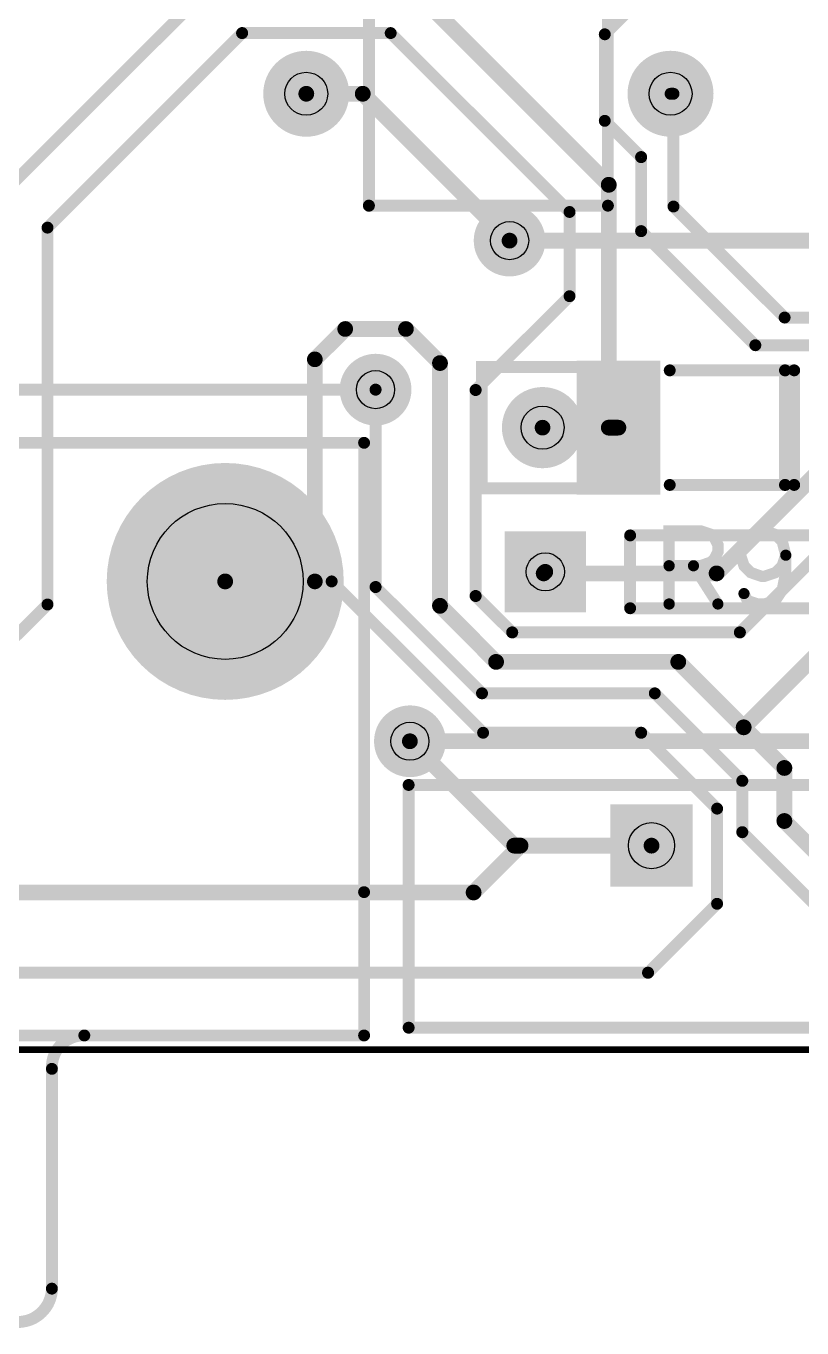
# Model space of a CAD drawing. Extents: x 0 to 2.88, y -0.23 to 2.17.
# Drawn here: x 1.312 to 1.951, y -0.229 to 0.843 of the extents above; entities that cross this region are included whole.
import ezdxf

# ---------------------------------------------------------------- set-up
doc = ezdxf.new("R2010")
doc.units = 0
for name, color, linetype in [('Board_Outline', 13, 'CONTINUOUS'), ('Bottom', 6, 'CONTINUOUS'), ('Bottom_Mask', 10, 'CONTINUOUS'), ('Bottom_Paste', 9, 'CONTINUOUS'), ('Bottom_Silk', 11, 'CONTINUOUS'), ('Drill_Bottom', 8, 'CONTINUOUS'), ('Drill_Top', 7, 'CONTINUOUS'), ('Top', 5, 'CONTINUOUS'), ('Top_Mask', 3, 'CONTINUOUS'), ('Top_Silk', 2, 'CONTINUOUS')]:
    doc.layers.add(name, color=color, linetype=linetype)

msp = doc.modelspace()

# ---------------------------------------------------------------- linework, layer by layer
at = {"layer": 'Board_Outline', "linetype": 'CONTINUOUS', "const_width": 0.0055}
msp.add_lwpolyline([(0, 2.1654), (2.874, 2.1654), (2.874, 0), (0, 0), (0, 2.1654)], dxfattribs=at)
at = {"layer": 'Bottom', "linetype": 'CONTINUOUS'}
for points, const_width in [([(1.5469, 0.9578), (1.7921, 0.7126)], 0.013), ([(1.25, 0.6625), (1.4751, 0.8876)], 0.0098), ([(1.7888, 0.8366), (1.8312, 0.879)], 0.0098), ([(1.3298, 0.6773), (1.4901, 0.8376)], 0.0098), ([(1.4901, 0.8376), (1.6124, 0.8376)], 0.0098), ([(1.6124, 0.8376), (1.7598, 0.6902)], 0.0098), ([(1.7888, 0.7653), (1.7888, 0.8366)], 0.0098), ([(1.5895, 0.7876), (1.5429, 0.7876)], 0.013), ([(1.7104, 0.6666), (1.5895, 0.7876)], 0.013), ([(1.8429, 0.7876), (1.8453, 0.7876)], 0.0098), ([(1.8453, 0.7876), (1.8453, 0.6947)], 0.0098), ([(1.8187, 0.7354), (1.7888, 0.7653)], 0.0098), ([(1.8187, 0.6744), (1.8187, 0.7354)], 0.0098), ([(1.7921, 0.7126), (1.7921, 0.5125)], 0.013), ([(1.8453, 0.6947), (1.9369, 0.6032)], 0.0098), ([(1.7598, 0.6902), (1.7598, 0.6208)], 0.0098), ([(1.3298, 0.3668), (1.3298, 0.6773)], 0.0098), ([(1.9127, 0.5804), (1.8187, 0.6744)], 0.0098), ([(1.7598, 0.6208), (1.6824, 0.5435)], 0.0098), ([(1.9369, 0.6032), (2.2968, 0.6032)], 0.0098), ([(1.55, 0.5688), (1.575, 0.5938)], 0.013), ([(1.575, 0.5938), (1.625, 0.5938)], 0.013), ([(1.625, 0.5938), (1.6531, 0.5657)], 0.013), ([(2.0634, 0.5804), (1.9127, 0.5804)], 0.0098), ([(1.55, 0.3858), (1.55, 0.5688)], 0.013), ([(1.6531, 0.5657), (1.6531, 0.3657)], 0.013), ([(1.6, 0.3812), (1.6, 0.5438)], 0.0098), ([(1.6824, 0.5435), (1.6824, 0.3738)], 0.0098), ([(1.7375, 0.5125), (1.8, 0.5125)], 0.013), ([(1.7921, 0.5125), (1.8, 0.5125)], 0.013), ([(1.8809, 0.3924), (2.001, 0.5125)], 0.013), ([(1.9, 0.3438), (2, 0.4438)], 0.0098), ([(1.7398, 0.3937), (1.7384, 0.3924)], 0.013), ([(1.7384, 0.3924), (1.8809, 0.3924)], 0.013), ([(1.9031, 0.2656), (2.0312, 0.3937)], 0.013), ([(1.4762, 0.3858), (1.55, 0.3858)], 0.013), ([(1.4762, 0.3858), (1.5638, 0.3858)], 0.0098), ([(1.5638, 0.3858), (1.6886, 0.2611)], 0.0098), ([(1.6877, 0.2936), (1.6, 0.3812)], 0.0098), ([(1.6824, 0.3738), (1.7125, 0.3438)], 0.0098), ([(1.1513, 0.1883), (1.3298, 0.3668)], 0.0098), ([(1.6531, 0.3657), (1.6992, 0.3195)], 0.013), ([(1.7125, 0.3438), (1.9, 0.3438)], 0.0098), ([(1.6992, 0.3195), (1.8492, 0.3195)], 0.013), ([(1.8492, 0.3195), (1.9031, 0.2656)], 0.013), ([(1.8299, 0.2936), (1.6877, 0.2936)], 0.0098), ([(1.902, 0.2215), (1.8299, 0.2936)], 0.0098), ([(1.9366, 0.2321), (1.9031, 0.2656)], 0.013), ([(1.6283, 0.2541), (1.7143, 0.1681)], 0.013), ([(1.6886, 0.2611), (1.8187, 0.2611)], 0.0098), ([(1.8187, 0.2611), (1.8812, 0.1986)], 0.0098), ([(1.9366, 0.1884), (1.9366, 0.2321)], 0.013), ([(1.902, 0.1792), (1.902, 0.2215)], 0.0098), ([(1.8812, 0.1986), (1.8812, 0.1202)], 0.0098), ([(2.0062, 0.1188), (1.9366, 0.1884)], 0.013), ([(2.0131, 0.0681), (1.902, 0.1792)], 0.0098), ([(1.7193, 0.1681), (1.6807, 0.1295)], 0.013), ([(1.7143, 0.1681), (1.7193, 0.1681)], 0.013), ([(1.8273, 0.1681), (1.7193, 0.1681)], 0.013), ([(1.6807, 0.1295), (0.5143, 0.1295)], 0.013), ([(1.8812, 0.1202), (1.8244, 0.0634)], 0.0098), ([(1.8244, 0.0634), (0.5304, 0.0634)], 0.0098)]:
    msp.add_lwpolyline(points, dxfattribs=dict(at, const_width=const_width))
for points, const_width in [([(1.4876, 0.8376, 1), (1.4926, 0.8376, 1), (1.4876, 0.8376, 1)], 0.0049), ([(1.4876, 0.8376, 1), (1.4926, 0.8376, 1), (1.4876, 0.8376, 1)], 0.0049), ([(1.61, 0.8376, 1), (1.6149, 0.8376, 1), (1.61, 0.8376, 1)], 0.0049), ([(1.61, 0.8376, 1), (1.6149, 0.8376, 1), (1.61, 0.8376, 1)], 0.0049), ([(1.7863, 0.8366, 1), (1.7912, 0.8366, 1), (1.7863, 0.8366, 1)], 0.0049), ([(1.7863, 0.8366, 1), (1.7912, 0.8366, 1), (1.7863, 0.8366, 1)], 0.0049), ([(1.5587, 0.7876, 1), (1.5272, 0.7876, 1), (1.5587, 0.7876, 1)], 0.0315), ([(1.8587, 0.7876, 1), (1.8272, 0.7876, 1), (1.8587, 0.7876, 1)], 0.0315), ([(1.5397, 0.7876, 1), (1.5462, 0.7876, 1), (1.5397, 0.7876, 1)], 0.0065), ([(1.5862, 0.7876, 1), (1.5927, 0.7876, 1), (1.5862, 0.7876, 1)], 0.0065), ([(1.5862, 0.7876, 1), (1.5927, 0.7876, 1), (1.5862, 0.7876, 1)], 0.0065), ([(1.8405, 0.7876, 1), (1.8454, 0.7876, 1), (1.8405, 0.7876, 1)], 0.0049), ([(1.8429, 0.7876, 1), (1.8478, 0.7876, 1), (1.8429, 0.7876, 1)], 0.0049), ([(1.8429, 0.7876, 1), (1.8478, 0.7876, 1), (1.8429, 0.7876, 1)], 0.0049), ([(1.7863, 0.7653, 1), (1.7912, 0.7653, 1), (1.7863, 0.7653, 1)], 0.0049), ([(1.7863, 0.7653, 1), (1.7912, 0.7653, 1), (1.7863, 0.7653, 1)], 0.0049), ([(1.8162, 0.7354, 1), (1.8212, 0.7354, 1), (1.8162, 0.7354, 1)], 0.0049), ([(1.8162, 0.7354, 1), (1.8212, 0.7354, 1), (1.8162, 0.7354, 1)], 0.0049), ([(1.7888, 0.7126, 1), (1.7953, 0.7126, 1), (1.7888, 0.7126, 1)], 0.0065), ([(1.7888, 0.7126, 1), (1.7953, 0.7126, 1), (1.7888, 0.7126, 1)], 0.0065), ([(1.8429, 0.6947, 1), (1.8478, 0.6947, 1), (1.8429, 0.6947, 1)], 0.0049), ([(1.8429, 0.6947, 1), (1.8478, 0.6947, 1), (1.8429, 0.6947, 1)], 0.0049), ([(1.6956, 0.6666, 1), (1.7251, 0.6666, 1), (1.6956, 0.6666, 1)], 0.0295), ([(1.7573, 0.6902, 1), (1.7622, 0.6902, 1), (1.7573, 0.6902, 1)], 0.0049), ([(1.7573, 0.6902, 1), (1.7622, 0.6902, 1), (1.7573, 0.6902, 1)], 0.0049), ([(1.3274, 0.6773, 1), (1.3323, 0.6773, 1), (1.3274, 0.6773, 1)], 0.0049), ([(1.3274, 0.6773, 1), (1.3323, 0.6773, 1), (1.3274, 0.6773, 1)], 0.0049), ([(1.8162, 0.6744, 1), (1.8212, 0.6744, 1), (1.8162, 0.6744, 1)], 0.0049), ([(1.8162, 0.6744, 1), (1.8212, 0.6744, 1), (1.8162, 0.6744, 1)], 0.0049), ([(1.7071, 0.6666, 1), (1.7136, 0.6666, 1), (1.7071, 0.6666, 1)], 0.0065), ([(1.7573, 0.6208, 1), (1.7622, 0.6208, 1), (1.7573, 0.6208, 1)], 0.0049), ([(1.7573, 0.6208, 1), (1.7622, 0.6208, 1), (1.7573, 0.6208, 1)], 0.0049), ([(1.9344, 0.6032, 1), (1.9393, 0.6032, 1), (1.9344, 0.6032, 1)], 0.0049), ([(1.9344, 0.6032, 1), (1.9393, 0.6032, 1), (1.9344, 0.6032, 1)], 0.0049), ([(1.5718, 0.5938, 1), (1.5782, 0.5938, 1), (1.5718, 0.5938, 1)], 0.0065), ([(1.5718, 0.5938, 1), (1.5782, 0.5938, 1), (1.5718, 0.5938, 1)], 0.0065), ([(1.6218, 0.5938, 1), (1.6282, 0.5938, 1), (1.6218, 0.5938, 1)], 0.0065), ([(1.6218, 0.5938, 1), (1.6282, 0.5938, 1), (1.6218, 0.5938, 1)], 0.0065), ([(1.9103, 0.5804, 1), (1.9152, 0.5804, 1), (1.9103, 0.5804, 1)], 0.0049), ([(1.9103, 0.5804, 1), (1.9152, 0.5804, 1), (1.9103, 0.5804, 1)], 0.0049), ([(1.5468, 0.5688, 1), (1.5532, 0.5688, 1), (1.5468, 0.5688, 1)], 0.0065), ([(1.5468, 0.5688, 1), (1.5532, 0.5688, 1), (1.5468, 0.5688, 1)], 0.0065), ([(1.5852, 0.5438, 1), (1.6148, 0.5438, 1), (1.5852, 0.5438, 1)], 0.0295), ([(1.6498, 0.5657, 1), (1.6563, 0.5657, 1), (1.6498, 0.5657, 1)], 0.0065), ([(1.6498, 0.5657, 1), (1.6563, 0.5657, 1), (1.6498, 0.5657, 1)], 0.0065), ([(1.5975, 0.5438, 1), (1.6025, 0.5438, 1), (1.5975, 0.5438, 1)], 0.0049), ([(1.6799, 0.5435, 1), (1.6849, 0.5435, 1), (1.6799, 0.5435, 1)], 0.0049), ([(1.6799, 0.5435, 1), (1.6849, 0.5435, 1), (1.6799, 0.5435, 1)], 0.0049), ([(1.7523, 0.5125, 1), (1.7227, 0.5125, 1), (1.7523, 0.5125, 1)], 0.0295), ([(1.7343, 0.5125, 1), (1.7407, 0.5125, 1), (1.7343, 0.5125, 1)], 0.0065), ([(1.7888, 0.5125, 1), (1.7953, 0.5125, 1), (1.7888, 0.5125, 1)], 0.0065), ([(1.7888, 0.5125, 1), (1.7953, 0.5125, 1), (1.7888, 0.5125, 1)], 0.0065), ([(1.7968, 0.5125, 1), (1.8032, 0.5125, 1), (1.7968, 0.5125, 1)], 0.0065), ([(1.7968, 0.5125, 1), (1.8032, 0.5125, 1), (1.7968, 0.5125, 1)], 0.0065), ([(1.523, 0.3858, 1), (1.4293, 0.3858, 1), (1.523, 0.3858, 1)], 0.0937), ([(1.7352, 0.3924, 1), (1.7417, 0.3924, 1), (1.7352, 0.3924, 1)], 0.0065), ([(1.7352, 0.3924, 1), (1.7417, 0.3924, 1), (1.7352, 0.3924, 1)], 0.0065), ([(1.7365, 0.3937, 1), (1.743, 0.3937, 1), (1.7365, 0.3937, 1)], 0.0065), ([(1.8776, 0.3924, 1), (1.8841, 0.3924, 1), (1.8776, 0.3924, 1)], 0.0065), ([(1.8776, 0.3924, 1), (1.8841, 0.3924, 1), (1.8776, 0.3924, 1)], 0.0065), ([(1.4729, 0.3858, 1), (1.4794, 0.3858, 1), (1.4729, 0.3858, 1)], 0.0065), ([(1.4737, 0.3858, 1), (1.4786, 0.3858, 1), (1.4737, 0.3858, 1)], 0.0049), ([(1.5468, 0.3858, 1), (1.5532, 0.3858, 1), (1.5468, 0.3858, 1)], 0.0065), ([(1.5468, 0.3858, 1), (1.5532, 0.3858, 1), (1.5468, 0.3858, 1)], 0.0065), ([(1.5614, 0.3858, 1), (1.5663, 0.3858, 1), (1.5614, 0.3858, 1)], 0.0049), ([(1.5614, 0.3858, 1), (1.5663, 0.3858, 1), (1.5614, 0.3858, 1)], 0.0049), ([(1.5975, 0.3812, 1), (1.6025, 0.3812, 1), (1.5975, 0.3812, 1)], 0.0049), ([(1.5975, 0.3812, 1), (1.6025, 0.3812, 1), (1.5975, 0.3812, 1)], 0.0049), ([(1.6799, 0.3738, 1), (1.6849, 0.3738, 1), (1.6799, 0.3738, 1)], 0.0049), ([(1.6799, 0.3738, 1), (1.6849, 0.3738, 1), (1.6799, 0.3738, 1)], 0.0049), ([(1.3274, 0.3668, 1), (1.3323, 0.3668, 1), (1.3274, 0.3668, 1)], 0.0049), ([(1.3274, 0.3668, 1), (1.3323, 0.3668, 1), (1.3274, 0.3668, 1)], 0.0049), ([(1.6498, 0.3657, 1), (1.6563, 0.3657, 1), (1.6498, 0.3657, 1)], 0.0065), ([(1.6498, 0.3657, 1), (1.6563, 0.3657, 1), (1.6498, 0.3657, 1)], 0.0065), ([(1.71, 0.3438, 1), (1.715, 0.3438, 1), (1.71, 0.3438, 1)], 0.0049), ([(1.71, 0.3438, 1), (1.715, 0.3438, 1), (1.71, 0.3438, 1)], 0.0049), ([(1.8975, 0.3438, 1), (1.9025, 0.3438, 1), (1.8975, 0.3438, 1)], 0.0049), ([(1.8975, 0.3438, 1), (1.9025, 0.3438, 1), (1.8975, 0.3438, 1)], 0.0049), ([(1.696, 0.3195, 1), (1.7025, 0.3195, 1), (1.696, 0.3195, 1)], 0.0065), ([(1.696, 0.3195, 1), (1.7025, 0.3195, 1), (1.696, 0.3195, 1)], 0.0065), ([(1.846, 0.3195, 1), (1.8525, 0.3195, 1), (1.846, 0.3195, 1)], 0.0065), ([(1.846, 0.3195, 1), (1.8525, 0.3195, 1), (1.846, 0.3195, 1)], 0.0065), ([(1.6852, 0.2936, 1), (1.6901, 0.2936, 1), (1.6852, 0.2936, 1)], 0.0049), ([(1.6852, 0.2936, 1), (1.6901, 0.2936, 1), (1.6852, 0.2936, 1)], 0.0049), ([(1.8275, 0.2936, 1), (1.8324, 0.2936, 1), (1.8275, 0.2936, 1)], 0.0049), ([(1.8275, 0.2936, 1), (1.8324, 0.2936, 1), (1.8275, 0.2936, 1)], 0.0049), ([(1.6135, 0.2541, 1), (1.6431, 0.2541, 1), (1.6135, 0.2541, 1)], 0.0295), ([(1.8999, 0.2656, 1), (1.9064, 0.2656, 1), (1.8999, 0.2656, 1)], 0.0065), ([(1.8999, 0.2656, 1), (1.9064, 0.2656, 1), (1.8999, 0.2656, 1)], 0.0065), ([(1.8999, 0.2656, 1), (1.9064, 0.2656, 1), (1.8999, 0.2656, 1)], 0.0065), ([(1.625, 0.2541, 1), (1.6315, 0.2541, 1), (1.625, 0.2541, 1)], 0.0065), ([(1.6861, 0.2611, 1), (1.691, 0.2611, 1), (1.6861, 0.2611, 1)], 0.0049), ([(1.6861, 0.2611, 1), (1.691, 0.2611, 1), (1.6861, 0.2611, 1)], 0.0049), ([(1.8162, 0.2611, 1), (1.8212, 0.2611, 1), (1.8162, 0.2611, 1)], 0.0049), ([(1.8162, 0.2611, 1), (1.8212, 0.2611, 1), (1.8162, 0.2611, 1)], 0.0049), ([(1.9334, 0.2321, 1), (1.9399, 0.2321, 1), (1.9334, 0.2321, 1)], 0.0065), ([(1.9334, 0.2321, 1), (1.9399, 0.2321, 1), (1.9334, 0.2321, 1)], 0.0065), ([(1.8995, 0.2215, 1), (1.9045, 0.2215, 1), (1.8995, 0.2215, 1)], 0.0049), ([(1.8995, 0.2215, 1), (1.9045, 0.2215, 1), (1.8995, 0.2215, 1)], 0.0049), ([(1.8788, 0.1986, 1), (1.8837, 0.1986, 1), (1.8788, 0.1986, 1)], 0.0049), ([(1.8788, 0.1986, 1), (1.8837, 0.1986, 1), (1.8788, 0.1986, 1)], 0.0049), ([(1.9334, 0.1884, 1), (1.9399, 0.1884, 1), (1.9334, 0.1884, 1)], 0.0065), ([(1.9334, 0.1884, 1), (1.9399, 0.1884, 1), (1.9334, 0.1884, 1)], 0.0065), ([(1.8995, 0.1792, 1), (1.9045, 0.1792, 1), (1.8995, 0.1792, 1)], 0.0049), ([(1.8995, 0.1792, 1), (1.9045, 0.1792, 1), (1.8995, 0.1792, 1)], 0.0049), ([(1.711, 0.1681, 1), (1.7175, 0.1681, 1), (1.711, 0.1681, 1)], 0.0065), ([(1.711, 0.1681, 1), (1.7175, 0.1681, 1), (1.711, 0.1681, 1)], 0.0065), ([(1.7161, 0.1681, 1), (1.7226, 0.1681, 1), (1.7161, 0.1681, 1)], 0.0065), ([(1.7161, 0.1681, 1), (1.7226, 0.1681, 1), (1.7161, 0.1681, 1)], 0.0065), ([(1.7161, 0.1681, 1), (1.7226, 0.1681, 1), (1.7161, 0.1681, 1)], 0.0065), ([(1.824, 0.1681, 1), (1.8305, 0.1681, 1), (1.824, 0.1681, 1)], 0.0065), ([(1.6775, 0.1295, 1), (1.684, 0.1295, 1), (1.6775, 0.1295, 1)], 0.0065), ([(1.6775, 0.1295, 1), (1.684, 0.1295, 1), (1.6775, 0.1295, 1)], 0.0065), ([(1.8788, 0.1202, 1), (1.8837, 0.1202, 1), (1.8788, 0.1202, 1)], 0.0049), ([(1.8788, 0.1202, 1), (1.8837, 0.1202, 1), (1.8788, 0.1202, 1)], 0.0049), ([(1.8219, 0.0634, 1), (1.8269, 0.0634, 1), (1.8219, 0.0634, 1)], 0.0049), ([(1.8219, 0.0634, 1), (1.8269, 0.0634, 1), (1.8219, 0.0634, 1)], 0.0049)]:
    msp.add_lwpolyline(points, format="xyb", dxfattribs=dict(at, const_width=const_width))
at = {"layer": 'Bottom'}
for points in [[(1.7695, 0.5637), (1.8305, 0.5637), (1.7695, 0.4613), (1.8305, 0.4613)], [(1.7102, 0.4232), (1.7693, 0.4232), (1.7102, 0.3642), (1.7693, 0.3642)], [(1.7973, 0.1981), (1.8573, 0.1981), (1.7973, 0.1381), (1.8573, 0.1381)]]:
    msp.add_solid(points, dxfattribs=at)
at = {"layer": 'Bottom_Mask', "linetype": 'CONTINUOUS'}
for points, const_width in [([(1.5606, 0.7876, 1), (1.5252, 0.7876, 1), (1.5606, 0.7876, 1)], 0.0354), ([(1.5252, 0.7876, 1), (1.5606, 0.7876, 1), (1.5252, 0.7876, 1)], 0.0354), ([(1.8606, 0.7876, 1), (1.8252, 0.7876, 1), (1.8606, 0.7876, 1)], 0.0354), ([(1.8252, 0.7876, 1), (1.8606, 0.7876, 1), (1.8252, 0.7876, 1)], 0.0354), ([(1.7542, 0.5125, 1), (1.7208, 0.5125, 1), (1.7542, 0.5125, 1)], 0.0335), ([(1.7208, 0.5125, 1), (1.7542, 0.5125, 1), (1.7208, 0.5125, 1)], 0.0335), ([(1.525, 0.3858, 1), (1.4274, 0.3858, 1), (1.525, 0.3858, 1)], 0.0976), ([(1.4274, 0.3858, 1), (1.525, 0.3858, 1), (1.4274, 0.3858, 1)], 0.0976)]:
    msp.add_lwpolyline(points, format="xyb", dxfattribs=dict(at, const_width=const_width))
at = {"layer": 'Bottom_Mask'}
for points in [[(1.7656, 0.5676), (1.8344, 0.5676), (1.7656, 0.4574), (1.8344, 0.4574)], [(1.7063, 0.4272), (1.7732, 0.4272), (1.7063, 0.3602), (1.7732, 0.3602)], [(1.7933, 0.202), (1.8612, 0.202), (1.7933, 0.1342), (1.8612, 0.1342)]]:
    msp.add_solid(points, dxfattribs=at)
at = {"layer": 'Bottom_Paste'}
msp.add_solid([(1.7734, 0.5597), (1.8266, 0.5597), (1.7734, 0.4653), (1.8266, 0.4653)], dxfattribs=at)
at = {"layer": 'Bottom_Silk', "linetype": 'CONTINUOUS', "const_width": 0.0049}
for points in [[(1.8398, 0.5597, 1), (1.8447, 0.5597, 1), (1.8398, 0.5597, 1)], [(1.9347, 0.5597, 1), (1.9397, 0.5597, 1), (1.9347, 0.5597, 1)], [(1.9423, 0.5597, 1), (1.9472, 0.5597, 1), (1.9423, 0.5597, 1)], [(1.9423, 0.5597, 1), (1.9472, 0.5597, 1), (1.9423, 0.5597, 1)], [(1.8398, 0.4653, 1), (1.8447, 0.4653, 1), (1.8398, 0.4653, 1)], [(1.9347, 0.4653, 1), (1.9397, 0.4653, 1), (1.9347, 0.4653, 1)], [(1.9423, 0.4653, 1), (1.9472, 0.4653, 1), (1.9423, 0.4653, 1)], [(1.9423, 0.4653, 1), (1.9472, 0.4653, 1), (1.9423, 0.4653, 1)]]:
    msp.add_lwpolyline(points, format="xyb", dxfattribs=at)
at = {"layer": 'Bottom_Silk', "linetype": 'CONTINUOUS', "const_width": 0.0098}
for points in [[(1.8423, 0.5597), (1.9447, 0.5597)], [(1.9372, 0.5597), (1.9372, 0.4653)], [(1.9447, 0.5597), (1.9447, 0.4653)], [(1.8423, 0.4653), (1.9447, 0.4653)]]:
    msp.add_lwpolyline(points, dxfattribs=at)
at = {"layer": 'Drill_Bottom'}
for centre, radius in [((1.5429, 0.7876), 0.0177), ((1.8429, 0.7876), 0.0177), ((1.7104, 0.6666), 0.0157), ((1.6, 0.5438), 0.0157), ((1.7375, 0.5125), 0.0177), ((1.4762, 0.3858), 0.0642), ((1.7398, 0.3937), 0.0157), ((1.6283, 0.2541), 0.0157), ((1.8273, 0.1681), 0.019)]:
    msp.add_circle(centre, radius, dxfattribs=at)
at = {"layer": 'Drill_Top'}
for centre, radius in [((1.5429, 0.7876), 0.0177), ((1.8429, 0.7876), 0.0177), ((1.7104, 0.6666), 0.0157), ((1.6, 0.5438), 0.0157), ((1.7375, 0.5125), 0.0177), ((1.4762, 0.3858), 0.0642), ((1.7398, 0.3937), 0.0157), ((1.6283, 0.2541), 0.0157), ((1.8273, 0.1681), 0.019)]:
    msp.add_circle(centre, radius, dxfattribs=at)
at = {"layer": 'Top', "linetype": 'CONTINUOUS'}
for points, const_width in [([(1.5587, 0.7876, 1), (1.5272, 0.7876, 1), (1.5587, 0.7876, 1)], 0.0315), ([(1.8587, 0.7876, 1), (1.8272, 0.7876, 1), (1.8587, 0.7876, 1)], 0.0315), ([(1.6956, 0.6666, 1), (1.7251, 0.6666, 1), (1.6956, 0.6666, 1)], 0.0295), ([(1.5852, 0.5438, 1), (1.6148, 0.5438, 1), (1.5852, 0.5438, 1)], 0.0295), ([(1.7523, 0.5125, 1), (1.7227, 0.5125, 1), (1.7523, 0.5125, 1)], 0.0295), ([(1.523, 0.3858, 1), (1.4293, 0.3858, 1), (1.523, 0.3858, 1)], 0.0937), ([(1.6135, 0.2541, 1), (1.6431, 0.2541, 1), (1.6135, 0.2541, 1)], 0.0295)]:
    msp.add_lwpolyline(points, format="xyb", dxfattribs=dict(at, const_width=const_width))
at = {"layer": 'Top'}
for points in [[(1.7102, 0.4232), (1.7693, 0.4232), (1.7102, 0.3642), (1.7693, 0.3642)], [(1.7973, 0.1981), (1.8573, 0.1981), (1.7973, 0.1381), (1.8573, 0.1381)]]:
    msp.add_solid(points, dxfattribs=at)
at = {"layer": 'Top_Mask', "linetype": 'CONTINUOUS'}
for points, const_width in [([(1.5606, 0.7876, 1), (1.5252, 0.7876, 1), (1.5606, 0.7876, 1)], 0.0354), ([(1.5252, 0.7876, 1), (1.5606, 0.7876, 1), (1.5252, 0.7876, 1)], 0.0354), ([(1.8606, 0.7876, 1), (1.8252, 0.7876, 1), (1.8606, 0.7876, 1)], 0.0354), ([(1.8252, 0.7876, 1), (1.8606, 0.7876, 1), (1.8252, 0.7876, 1)], 0.0354), ([(1.7542, 0.5125, 1), (1.7208, 0.5125, 1), (1.7542, 0.5125, 1)], 0.0335), ([(1.7208, 0.5125, 1), (1.7542, 0.5125, 1), (1.7208, 0.5125, 1)], 0.0335), ([(1.525, 0.3858, 1), (1.4274, 0.3858, 1), (1.525, 0.3858, 1)], 0.0976), ([(1.4274, 0.3858, 1), (1.525, 0.3858, 1), (1.4274, 0.3858, 1)], 0.0976)]:
    msp.add_lwpolyline(points, format="xyb", dxfattribs=dict(at, const_width=const_width))
at = {"layer": 'Top_Mask'}
for points in [[(1.7063, 0.4272), (1.7732, 0.4272), (1.7063, 0.3602), (1.7732, 0.3602)], [(1.7933, 0.202), (1.8612, 0.202), (1.7933, 0.1342), (1.8612, 0.1342)]]:
    msp.add_solid(points, dxfattribs=at)
at = {"layer": 'Top_Silk', "linetype": 'CONTINUOUS'}
for points, const_width in [([(1.5945, 1.6797), (1.5945, 0.6954)], 0.0098), ([(1.7913, 1.6797), (1.7913, 0.6954)], 0.0098), ([(1.5945, 0.6954), (1.7913, 0.6954)], 0.0098), ([(2.1319, 0.6666), (1.7104, 0.6666)], 0.013), ([(1.6875, 0.5625), (1.7875, 0.5625), (1.7875, 0.4625), (1.6875, 0.4625), (1.6875, 0.5625)], 0.0098), ([(1.6, 0.5438), (1.075, 0.5438)], 0.0098), ([(0.378, 0.5), (1.5906, 0.5)], 0.0098), ([(1.5906, 0.0117), (1.5906, 0.5)], 0.0098), ([(1.8417, 0.3987), (1.8675, 0.3987), (1.8762, 0.4017), (1.8791, 0.4045), (1.8819, 0.4102), (1.8819, 0.416), (1.8791, 0.4217), (1.8762, 0.4246), (1.8675, 0.4275), (1.8417, 0.4275), (1.8417, 0.3672)], 0.0093), ([(1.9378, 0.4074), (1.9349, 0.3987), (1.9292, 0.393), (1.9205, 0.3901), (1.9177, 0.3901), (1.9091, 0.393), (1.9034, 0.3987), (1.9005, 0.4074), (1.9005, 0.4102), (1.9034, 0.4188), (1.9091, 0.4245), (1.9177, 0.4274), (1.9205, 0.4274), (1.9292, 0.4245), (1.9349, 0.4188), (1.9378, 0.4074), (1.9378, 0.393), (1.9349, 0.3786), (1.9292, 0.37), (1.9205, 0.3672), (1.9148, 0.3672), (1.9062, 0.37), (1.9034, 0.3758)], 0.0093), ([(1.8096, 0.3637), (1.8096, 0.4237)], 0.0098), ([(1.8096, 0.4237), (1.9699, 0.4237)], 0.0098), ([(1.8618, 0.3987), (1.8819, 0.3672)], 0.0093), ([(1.8096, 0.3637), (1.9699, 0.3637)], 0.0098), ([(2.025, 0.2541), (1.6283, 0.2541)], 0.013), ([(2.5272, 0.2181), (1.6273, 0.2181)], 0.0098), ([(1.6273, 0.2181), (1.6273, 0.0181)], 0.0098), ([(0.378, 0.1298), (1.5906, 0.1298)], 0.0098), ([(2.5272, 0.0181), (1.6273, 0.0181)], 0.0098), ([(0.378, 0.0117), (1.5906, 0.0117)], 0.0098), ([(1.3602, 0.0117), (1.358, 0.0117), (1.3559, 0.0115), (1.3537, 0.0111), (1.3517, 0.0105), (1.3496, 0.0098), (1.3477, 0.0089), (1.3458, 0.0079), (1.344, 0.0067), (1.3424, 0.0053), (1.3408, 0.0038), (1.3394, 0.0022), (1.3381, 0.0005), (1.3369, -0.0013), (1.3359, -0.0032), (1.3351, -0.0052), (1.3344, -0.0073), (1.3339, -0.0094), (1.3336, -0.0115), (1.3335, -0.0136), (1.3335, -0.0158)], 0.0098), ([(1.3335, -0.1969), (1.3335, -0.0158)], 0.0098), ([(1.3056, -0.2244), (1.3078, -0.2243), (1.3099, -0.224), (1.312, -0.2236), (1.3141, -0.223), (1.3161, -0.2223), (1.3181, -0.2214), (1.32, -0.2203), (1.3218, -0.2191), (1.3235, -0.2178), (1.3251, -0.2163), (1.3266, -0.2147), (1.328, -0.213), (1.3292, -0.2112), (1.3303, -0.2094), (1.3312, -0.2074), (1.332, -0.2054), (1.3326, -0.2033), (1.3331, -0.2012), (1.3334, -0.199), (1.3335, -0.1969)], 0.0098)]:
    msp.add_lwpolyline(points, dxfattribs=dict(at, const_width=const_width))
for points, const_width in [([(1.592, 0.6954, 1), (1.597, 0.6954, 1), (1.592, 0.6954, 1)], 0.0049), ([(1.592, 0.6954, 1), (1.597, 0.6954, 1), (1.592, 0.6954, 1)], 0.0049), ([(1.7889, 0.6954, 1), (1.7938, 0.6954, 1), (1.7889, 0.6954, 1)], 0.0049), ([(1.7889, 0.6954, 1), (1.7938, 0.6954, 1), (1.7889, 0.6954, 1)], 0.0049), ([(1.7071, 0.6666, 1), (1.7136, 0.6666, 1), (1.7071, 0.6666, 1)], 0.0065), ([(1.5975, 0.5438, 1), (1.6025, 0.5438, 1), (1.5975, 0.5438, 1)], 0.0049), ([(1.5881, 0.5, 1), (1.593, 0.5, 1), (1.5881, 0.5, 1)], 0.0049), ([(1.5881, 0.5, 1), (1.593, 0.5, 1), (1.5881, 0.5, 1)], 0.0049), ([(1.8072, 0.4237, 1), (1.8121, 0.4237, 1), (1.8072, 0.4237, 1)], 0.0049), ([(1.8072, 0.4237, 1), (1.8121, 0.4237, 1), (1.8072, 0.4237, 1)], 0.0049), ([(1.9355, 0.4074, 1), (1.9401, 0.4074, 1), (1.9355, 0.4074, 1)], 0.0046), ([(1.8394, 0.3987, 1), (1.8441, 0.3987, 1), (1.8394, 0.3987, 1)], 0.0046), ([(1.8595, 0.3987, 1), (1.8641, 0.3987, 1), (1.8595, 0.3987, 1)], 0.0046), ([(1.9011, 0.3758, 1), (1.9057, 0.3758, 1), (1.9011, 0.3758, 1)], 0.0046), ([(1.8072, 0.3637, 1), (1.8121, 0.3637, 1), (1.8072, 0.3637, 1)], 0.0049), ([(1.8072, 0.3637, 1), (1.8121, 0.3637, 1), (1.8072, 0.3637, 1)], 0.0049), ([(1.8394, 0.3672, 1), (1.8441, 0.3672, 1), (1.8394, 0.3672, 1)], 0.0046), ([(1.8796, 0.3672, 1), (1.8842, 0.3672, 1), (1.8796, 0.3672, 1)], 0.0046), ([(1.625, 0.2541, 1), (1.6315, 0.2541, 1), (1.625, 0.2541, 1)], 0.0065), ([(1.6248, 0.2181, 1), (1.6297, 0.2181, 1), (1.6248, 0.2181, 1)], 0.0049), ([(1.6248, 0.2181, 1), (1.6297, 0.2181, 1), (1.6248, 0.2181, 1)], 0.0049), ([(1.5881, 0.1298, 1), (1.593, 0.1298, 1), (1.5881, 0.1298, 1)], 0.0049), ([(1.6248, 0.0181, 1), (1.6297, 0.0181, 1), (1.6248, 0.0181, 1)], 0.0049), ([(1.6248, 0.0181, 1), (1.6297, 0.0181, 1), (1.6248, 0.0181, 1)], 0.0049), ([(1.3577, 0.0117, 1), (1.3626, 0.0117, 1), (1.3577, 0.0117, 1)], 0.0049), ([(1.5881, 0.0117, 1), (1.593, 0.0117, 1), (1.5881, 0.0117, 1)], 0.0049), ([(1.5881, 0.0117, 1), (1.593, 0.0117, 1), (1.5881, 0.0117, 1)], 0.0049), ([(1.331, -0.0158, 1), (1.3359, -0.0158, 1), (1.331, -0.0158, 1)], 0.0049), ([(1.331, -0.0158, 1), (1.3359, -0.0158, 1), (1.331, -0.0158, 1)], 0.0049), ([(1.331, -0.1969, 1), (1.3359, -0.1969, 1), (1.331, -0.1969, 1)], 0.0049), ([(1.331, -0.1969, 1), (1.3359, -0.1969, 1), (1.331, -0.1969, 1)], 0.0049)]:
    msp.add_lwpolyline(points, format="xyb", dxfattribs=dict(at, const_width=const_width))

doc.saveas('drawing.dxf')
